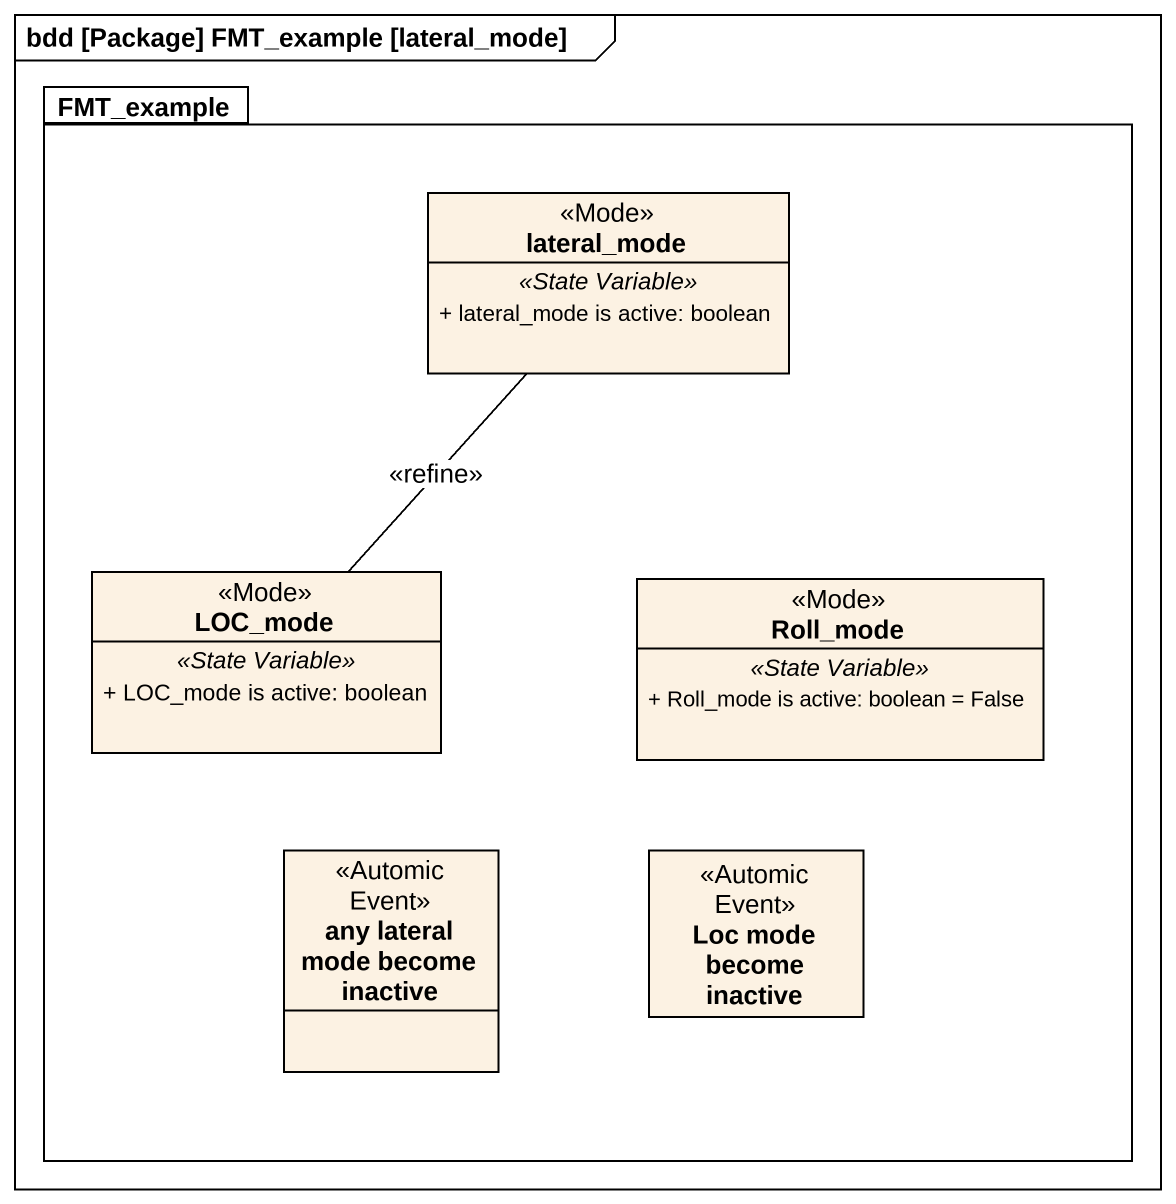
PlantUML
@startuml
mainframe bdd [Package] FMT_example [lateral_mode]
hide circle
hide empty members
skinparam classAttributeIconSize 0
package FMT_example {
  class lateral_mode <<Mode>> {
    .. <<State Variable>> ..
    + lateral_mode is active: boolean
  }
  class LOC_mode <<Mode>> {
    .. <<State Variable>> ..
    + LOC_mode is active: boolean
  }
  class Roll_mode <<Mode>> {
    .. <<State Variable>> ..
    + Roll_mode is active: boolean = False
  }
  class "any lateral mode become inactive" as any_lateral_mode_become <<Automic Event>>
  class "Loc mode become inactive" as Loc_mode_become_inactive <<Automic Event>>
}
lateral_mode -- LOC_mode : <<refine>>
@enduml
